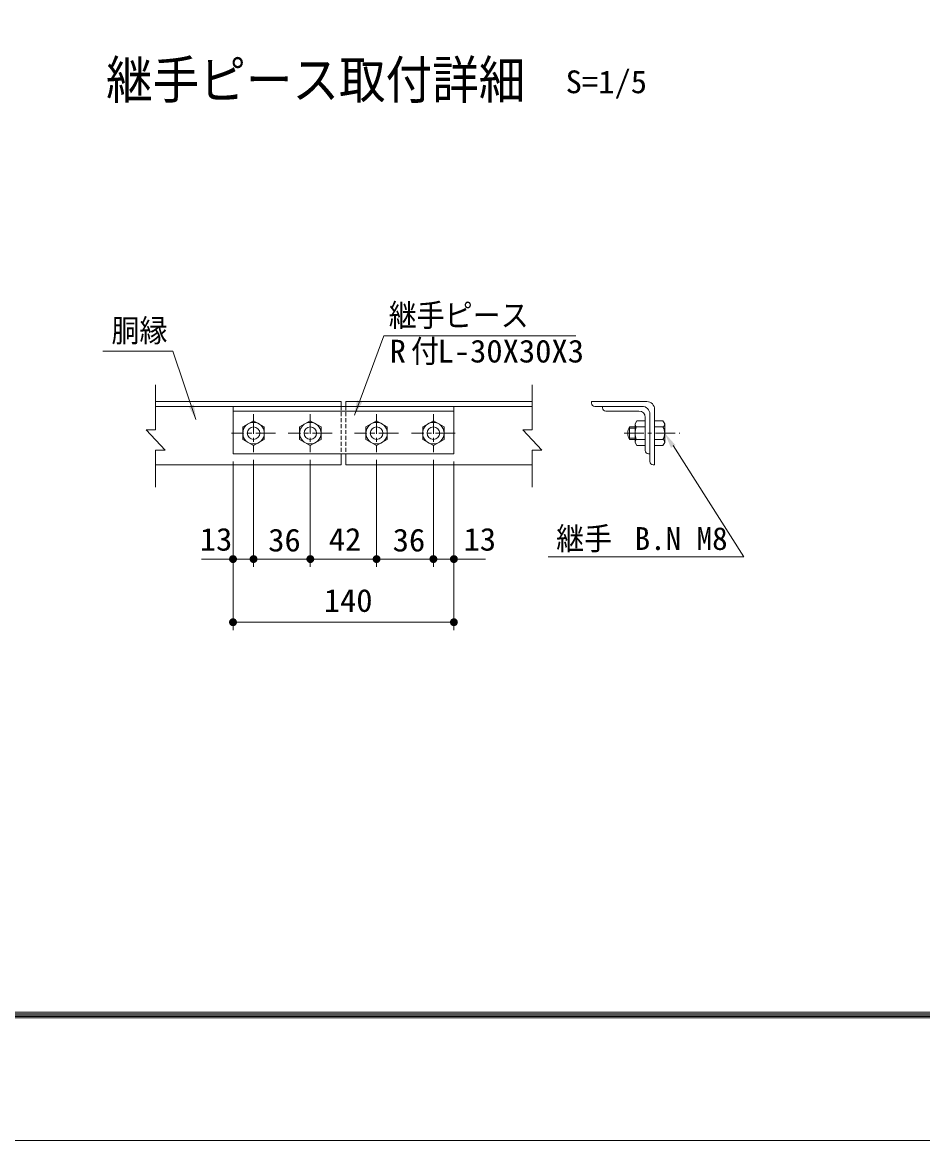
# Model space of a CAD drawing. Units: millimetres, scale not verified, with parts at other scales. Extents: x -4455 to 4455, y -3150 to 3150.
# Drawn here: x -486 to 1226, y -3150 to -1025 of the extents above; entities that cross this region are included whole.
import ezdxf
from ezdxf.enums import TextEntityAlignment as Align

# ---------------------------------------------------------------- set-up
doc = ezdxf.new("R2010")
doc.units = ezdxf.units.MM
doc.header["$LTSCALE"] = 30
doc.linetypes.add('USER1', pattern=[2, 1.25, -0.25, 0.25, -0.25])
doc.linetypes.add('USER2', pattern=[0.375, 0.25, -0.125])
for name, color, linetype, lineweight in [('0-1_7詳細', 7, 'Continuous', 18), ('0-5_SUNPOU', 1, 'Continuous', 18), ('0-E_D-TTL', 7, 'Continuous', 9)]:
    doc.layers.add(name, color=color, linetype=linetype, lineweight=lineweight)
doc.styles.add('ＭＳ ゴシック', font='')
doc.styles.get('ＭＳ ゴシック').set_extended_font_data('MS Gothic')

# ---------------------------------------------------------------- blocks, each defined once
blk = doc.blocks.new('M1')
at = {"layer": '0-5_SUNPOU'}
blk.add_line((-7.5, 0), (-57.86, 0), dxfattribs=at)
for points in [[(0, 0), (-7.5, 0), (-7.44, 0.94)], [(0, 0), (-7.44, -0.94), (-7.5, 0)], [(0, 0), (-7.44, 0.94), (-7.26, 1.87)], [(0, 0), (-7.26, -1.87), (-7.44, -0.94)], [(0, 0), (-7.26, 1.87), (-6.97, 2.76)], [(0, 0), (-6.97, -2.76), (-7.26, -1.87)], [(0, 0), (-6.97, 2.76), (-6.57, 3.61)], [(0, 0), (-6.57, -3.61), (-6.97, -2.76)], [(0, 0), (-6.57, 3.61), (-6.07, 4.41)], [(0, 0), (-6.07, -4.41), (-6.57, -3.61)], [(0, 0), (-6.07, 4.41), (-5.47, 5.13)], [(0, 0), (-5.47, -5.13), (-6.07, -4.41)], [(0, 0), (-5.47, 5.13), (-4.78, 5.78)], [(0, 0), (-4.78, -5.78), (-5.47, -5.13)], [(0, 0), (-4.78, 5.78), (-4.02, 6.33)], [(0, 0), (-4.02, -6.33), (-4.78, -5.78)], [(0, 0), (-4.02, 6.33), (-3.19, 6.79)], [(0, 0), (-3.19, -6.79), (-4.02, -6.33)], [(0, 0), (-3.19, 6.79), (-2.32, 7.13)], [(0, 0), (-2.32, -7.13), (-3.19, -6.79)], [(0, 0), (-2.32, 7.13), (-1.41, 7.37)], [(0, 0), (-1.41, -7.37), (-2.32, -7.13)], [(0, 0), (-1.41, 7.37), (-0.47, 7.49)], [(0, 0), (-0.47, -7.49), (-1.41, -7.37)], [(0, 0), (-0.47, 7.49), (0.47, 7.49)], [(0, 0), (0.47, -7.49), (-0.47, -7.49)], [(0, 0), (0.47, 7.49), (1.41, 7.37)], [(0, 0), (1.41, 7.37), (2.32, 7.13)], [(0, 0), (2.32, 7.13), (3.19, 6.79)], [(0, 0), (3.19, 6.79), (4.02, 6.33)], [(0, 0), (4.02, 6.33), (4.78, 5.78)], [(0, 0), (4.78, 5.78), (5.47, 5.13)], [(0, 0), (5.47, 5.13), (6.07, 4.41)], [(0, 0), (6.07, 4.41), (6.57, 3.61)], [(0, 0), (6.57, 3.61), (6.97, 2.76)], [(0, 0), (6.97, 2.76), (7.26, 1.87)], [(0, 0), (7.26, 1.87), (7.44, 0.94)], [(0, 0), (7.44, 0.94), (7.5, 0)], [(0, 0), (1.41, -7.37), (0.47, -7.49)], [(0, 0), (2.32, -7.13), (1.41, -7.37)], [(0, 0), (3.19, -6.79), (2.32, -7.13)], [(0, 0), (4.02, -6.33), (3.19, -6.79)], [(0, 0), (4.78, -5.78), (4.02, -6.33)], [(0, 0), (5.47, -5.13), (4.78, -5.78)], [(0, 0), (6.07, -4.41), (5.47, -5.13)], [(0, 0), (6.57, -3.61), (6.07, -4.41)], [(0, 0), (6.97, -2.76), (6.57, -3.61)], [(0, 0), (7.26, -1.87), (6.97, -2.76)], [(0, 0), (7.44, -0.94), (7.26, -1.87)], [(0, 0), (7.5, 0), (7.44, -0.94)]]:
    blk.add_solid(points, dxfattribs=at)

msp = doc.modelspace()

# ---------------------------------------------------------------- linework, layer by layer
at = {"layer": '0-1_7詳細', "color": 4}
for p, q in [((-232.56, -1799.15), (-232.56, -1713.56)), ((483.71, -1799.15), (483.71, -1713.56)), ((465.71, -1799.15), (501.71, -1837.92)), ((483.71, -1799.15), (465.71, -1799.15)), ((-232.56, -1837.92), (-232.56, -1908.11)), ((-232.56, -1837.92), (-214.56, -1837.92)), ((483.71, -1837.92), (483.71, -1908.11)), ((483.71, -1837.92), (501.71, -1837.92))]:
    msp.add_line(p, q, dxfattribs=at)
at = {"layer": '0-1_7詳細', "lineweight": 9}
for p, q in [((120.57, -1745.49), (-232.56, -1745.49)), ((483.71, -1754.49), (-232.56, -1754.49)), ((-85.23, -1754.49), (-85.23, -1844.49)), ((334.77, -1763.49), (-85.23, -1763.49)), ((120.57, -1754.49), (120.57, -1745.49)), ((483.71, -1745.49), (128.97, -1745.49)), ((128.97, -1754.49), (128.97, -1745.49)), ((334.77, -1754.49), (334.77, -1844.49)), ((701.51, -1745.49), (596.51, -1745.49)), ((596.51, -1745.49), (596.51, -1748.49)), ((692.51, -1754.49), (602.51, -1754.49)), ((617.51, -1754.49), (692.51, -1754.49)), ((617.51, -1754.49), (617.51, -1757.49)), ((623.51, -1763.49), (686.51, -1763.49)), ((716.51, -1865.49), (716.51, -1760.49)), ((698.51, -1775.49), (698.51, -1838.49)), ((698.51, -1829.01), (698.51, -1781.97)), ((707.51, -1859.49), (707.51, -1769.49)), ((732.31, -1781.97), (716.51, -1781.97)), ((716.51, -1781.97), (716.51, -1829.01)), ((735.71, -1787.85), (732.31, -1781.97)), ((668.65, -1817.49), (668.65, -1793.49)), ((679.31, -1793.49), (668.65, -1793.49)), ((679.31, -1823.25), (679.31, -1787.73)), ((681.37, -1793.49), (698.51, -1793.49)), ((732.31, -1793.49), (716.51, -1793.49)), ((679.31, -1817.49), (668.65, -1817.49)), ((679.31, -1823.25), (682.63, -1829.01)), ((681.37, -1817.49), (698.51, -1817.49)), ((732.31, -1817.49), (716.51, -1817.49)), ((334.77, -1844.49), (-85.23, -1844.49)), ((120.57, -1865.49), (120.57, -1844.49)), ((128.97, -1865.49), (128.97, -1844.49)), ((682.63, -1829.01), (698.51, -1829.01)), ((732.31, -1829.01), (716.51, -1829.01)), ((120.57, -1865.49), (-232.56, -1865.49)), ((483.71, -1865.49), (128.97, -1865.49)), ((716.51, -1865.49), (713.51, -1865.49))]:
    msp.add_line(p, q, dxfattribs=at)
at = {"layer": '0-1_7詳細', "color": 3, "linetype": 'USER2'}
for p, q in [((120.57, -1754.49), (120.57, -1844.49)), ((128.97, -1754.49), (128.97, -1844.49))]:
    msp.add_line(p, q, dxfattribs=at)
at = {"layer": '0-1_7詳細', "color": 1, "linetype": 'USER1'}
for p, q in [((-46.23, -1769.55), (-46.23, -1841.29)), ((61.77, -1769.55), (61.77, -1841.29)), ((187.77, -1769.55), (187.77, -1841.29)), ((295.77, -1769.55), (295.77, -1841.29)), ((-4.53, -1805.49), (-88.13, -1805.49)), ((103.47, -1805.49), (19.87, -1805.49)), ((229.47, -1805.49), (145.87, -1805.49)), ((337.47, -1805.49), (253.87, -1805.49)), ((658.25, -1805.49), (764.3, -1805.49))]:
    msp.add_line(p, q, dxfattribs=at)
at = {"layer": '0-1_7詳細', "color": 1}
for p, q in [((679.31, -1795.89), (667.44, -1795.89)), ((679.31, -1815.09), (667.44, -1815.09)), ((751.79, -1828.98), (886.29, -2040.78)), ((-85.23, -1859.49), (-85.23, -2179.8)), ((-85.23, -1859.49), (-85.23, -2059.8)), ((-46.23, -1856.29), (-46.23, -2059.8)), ((-46.23, -1856.29), (-46.23, -2059.8)), ((61.77, -1856.29), (61.77, -2059.8)), ((61.77, -1856.29), (61.77, -2059.8)), ((187.77, -1856.29), (187.77, -2059.8)), ((187.77, -1856.29), (187.77, -2059.8)), ((295.77, -1856.29), (295.77, -2059.8)), ((295.77, -1856.29), (295.77, -2059.8)), ((334.77, -1859.49), (334.77, -2179.8)), ((334.77, -1859.49), (334.77, -2059.8)), ((-115.23, -2044.8), (-145.23, -2044.8)), ((-76.23, -2044.8), (-106.23, -2044.8)), ((-46.23, -2044.8), (-85.23, -2044.8)), ((61.77, -2044.8), (-46.23, -2044.8)), ((-16.23, -2044.8), (13.77, -2044.8)), ((31.77, -2044.8), (1.77, -2044.8)), ((61.77, -2044.8), (187.77, -2044.8)), ((91.77, -2044.8), (121.77, -2044.8)), ((157.77, -2044.8), (127.77, -2044.8)), ((187.77, -2044.8), (295.77, -2044.8)), ((217.77, -2044.8), (247.77, -2044.8)), ((265.77, -2044.8), (235.77, -2044.8)), ((295.77, -2044.8), (334.77, -2044.8)), ((325.77, -2044.8), (355.77, -2044.8)), ((364.77, -2044.8), (394.77, -2044.8)), ((513.74, -2040.78), (886.29, -2040.78)), ((-55.23, -2164.8), (304.77, -2164.8))]:
    msp.add_line(p, q, dxfattribs=at)
at = {"layer": '0-1_7詳細', "lineweight": 9}
for points in [[(566.4, -1620.47), (201.81, -1620.47), (145.61, -1771.31)], [(-332.85, -1649.8), (-199.48, -1649.8), (-155.66, -1779.23)], [(679.31, -1787.73), (682.63, -1781.97), (698.51, -1781.97)], [(707.51, -1769.49), (707.51, -1844.49), (704.51, -1844.49)], [(735.71, -1787.85), (735.71, -1823.13), (732.31, -1829.01)]]:
    msp.add_lwpolyline(points, dxfattribs=at)
for points in [[(-46.23, -1781.97), (-66.6, -1793.73), (-66.6, -1817.25), (-46.23, -1829.01), (-25.86, -1817.25), (-25.86, -1793.73)], [(61.77, -1781.97), (41.4, -1793.73), (41.4, -1817.25), (61.77, -1829.01), (82.14, -1817.25), (82.14, -1793.73)], [(187.77, -1781.97), (167.4, -1793.73), (167.4, -1817.25), (187.77, -1829.01), (208.14, -1817.25), (208.14, -1793.73)], [(295.77, -1781.97), (275.4, -1793.73), (275.4, -1817.25), (295.77, -1829.01), (316.14, -1817.25), (316.14, -1793.73)]]:
    msp.add_lwpolyline(points, close=True, dxfattribs=at)
at = {"layer": '0-1_7詳細', "color": 4}
msp.add_lwpolyline([(-232.56, -1799.15), (-250.56, -1799.15), (-214.56, -1837.92)], dxfattribs=at)
at = {"layer": '0-1_7詳細', "lineweight": 9}
for centre, radius in [((-46.23, -1805.49), 20.4), ((61.77, -1805.49), 20.4), ((187.77, -1805.49), 20.4), ((295.77, -1805.49), 20.4), ((-46.23, -1805.49), 12), ((61.77, -1805.49), 12), ((187.77, -1805.49), 12), ((295.77, -1805.49), 12)]:
    msp.add_circle(centre, radius, dxfattribs=at)
for centre, radius, start, end in [((602.51, -1748.49), 6, 180, 270), ((623.51, -1757.49), 6, 180, 270), ((686.51, -1775.49), 12, 0, 90), ((692.51, -1769.49), 15, 0, 90), ((692.51, -1769.49), 15, 0, 90), ((701.51, -1760.49), 15, 0, 90), ((689.43, -1805.49), 24, 150, 210), ((688.4, -1787.73), 9.09, 180, 219.3382), ((715.31, -1805.49), 36, 160.52878, 199.47122), ((729.83, -1788.15), 5.88, 294.94299, 2.968), ((712.8, -1805.49), 22.91, 328.40741, 31.59259), ((688.4, -1823.25), 9.09, 140.6618, 180), ((729.83, -1822.82), 5.88, 357.032, 65.05701), ((704.51, -1838.49), 6, 180, 270), ((713.51, -1859.49), 6, 180, 270)]:
    msp.add_arc(centre, radius, start, end, dxfattribs=at)
at = {"layer": '0-1_7詳細'}
for points in [[(-155.02, -1781.12), (-169.58, -1754.38), (-159.71, -1751.03)], [(144.91, -1773.19), (150.5, -1743.25), (160.26, -1746.89)]]:
    msp.add_solid(points, dxfattribs=at)
at = {"layer": '0-1_7詳細', "color": 1}
msp.add_solid([(747.57, -1833.49), (735.71, -1805.49), (756.01, -1828.13)], dxfattribs=at)
at = {"layer": '0-E_D-TTL', "color": 2, "lineweight": 18}
msp.add_lwpolyline([(-4454.85, 3150.21), (4454.85, 3150.21), (4454.85, -3150.21), (-4454.85, -3150.21)], close=True, dxfattribs=at)
at = {"layer": '0-E_D-TTL'}
for points in [[(-4168.47, 2916.87), (4168.47, 2916.87), (4168.47, -2916.87), (-4168.47, -2916.87)], [(-4165.81, 2914.21), (4165.81, 2914.21), (4165.81, -2914.21), (-4165.81, -2914.21)], [(-4163.16, 2911.56), (4163.16, 2911.56), (4163.16, -2911.56), (-4163.16, -2911.56)], [(-4160.51, 2908.91), (4160.51, 2908.91), (4160.51, -2908.91), (-4160.51, -2908.91)], [(-4157.86, 2906.26), (4157.86, 2906.26), (4157.86, -2906.26), (-4157.86, -2906.26)]]:
    msp.add_lwpolyline(points, close=True, dxfattribs=at)

# ---------------------------------------------------------------- block references
at = {"layer": '0-1_7詳細'}
for p in [(-85.23, -2044.8), (-46.23, -2044.8), (61.77, -2044.8), (187.77, -2044.8), (295.77, -2044.8), (334.77, -2164.8)]:
    msp.add_blockref('M1', p, dxfattribs=at)
at = {"layer": '0-1_7詳細', "rotation": 180}
for p in [(-46.23, -2044.8), (61.77, -2044.8), (187.77, -2044.8), (295.77, -2044.8), (334.77, -2044.8), (-85.23, -2164.8)]:
    msp.add_blockref('M1', p, dxfattribs=at)

# ---------------------------------------------------------------- texts
at = {"layer": '0-1_7詳細', "style": 'ＭＳ ゴシック', "width": 0.9}
msp.add_text('継手ピース取付詳細', height=72.14, dxfattribs=at).set_placement((-326.49, -1191.39), align=Align.BOTTOM_LEFT)
at = {"layer": '0-1_7詳細', "color": 3, "style": 'ＭＳ ゴシック'}
for s, width, p in [('S=1/5', 1.05, (547.26, -1172.34)), ('継手ピース', 0.9, (210.97, -1616.02)), ('胴縁', 0.9, (-316.35, -1645.12)), ('R', 1.05, (212.54, -1684.16)), ('付', 0.9, (253.28, -1684.16)), ('L-30X30X3', 1.05, (303.62, -1684.16)), ('13', 1.05, (-148.48, -2041.83)), ('36', 1.05, (-18.31, -2043.3)), ('42', 1.05, (96.95, -2041.83)), ('36', 1.05, (218.35, -2043.3)), ('13', 1.05, (353.03, -2041.83)), ('継手', 0.9, (529.26, -2040.44)), ('140', 1.05, (87.27, -2158.13))]:
    msp.add_text(s, height=43.33, dxfattribs=dict(at, width=width)).set_placement(p, align=Align.BOTTOM_LEFT)
msp.add_text('B.N M8', height=43.33, dxfattribs=at).set_placement((678.46, -2040.44), align=Align.BOTTOM_LEFT)

doc.saveas('drawing.dxf')
